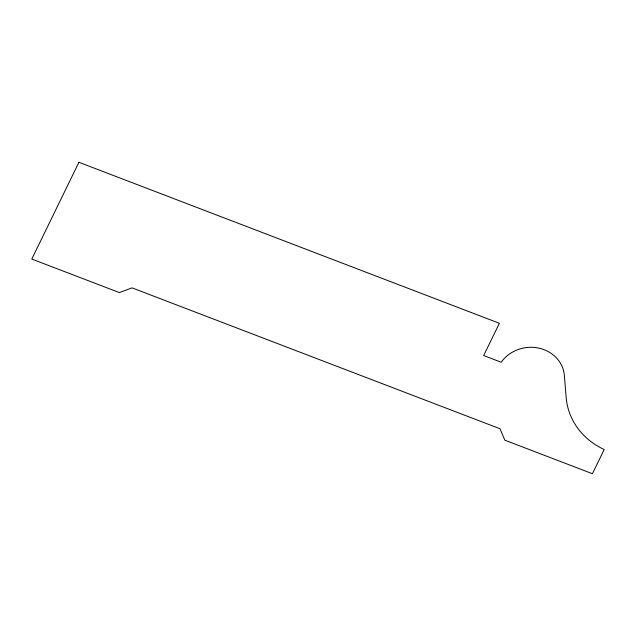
<?xml version="1.0" encoding="UTF-8"?>
<svg xmlns="http://www.w3.org/2000/svg" width="636" height="636" viewBox="0 0 636 636"><rect width="100%" height="100%" fill="white"/><g stroke="black" fill="none" stroke-linecap="round" stroke-linejoin="round"><path stroke-width="0.95" d="M78.912 162.283L31.8 259.051L119.401 292.592L132.081 287.877L499.991 428.751L504.825 440.176L592.426 473.717L604.2 449.525A72.202 65.436 -8 0 1 566.159 397.444L564.355 375.439A34.471 31.244 -8 0 0 538.597 348.083A34.471 31.244 -8 0 0 501.192 362.25L483.678 355.54L499.379 323.287L78.912 162.283"/></g></svg>
